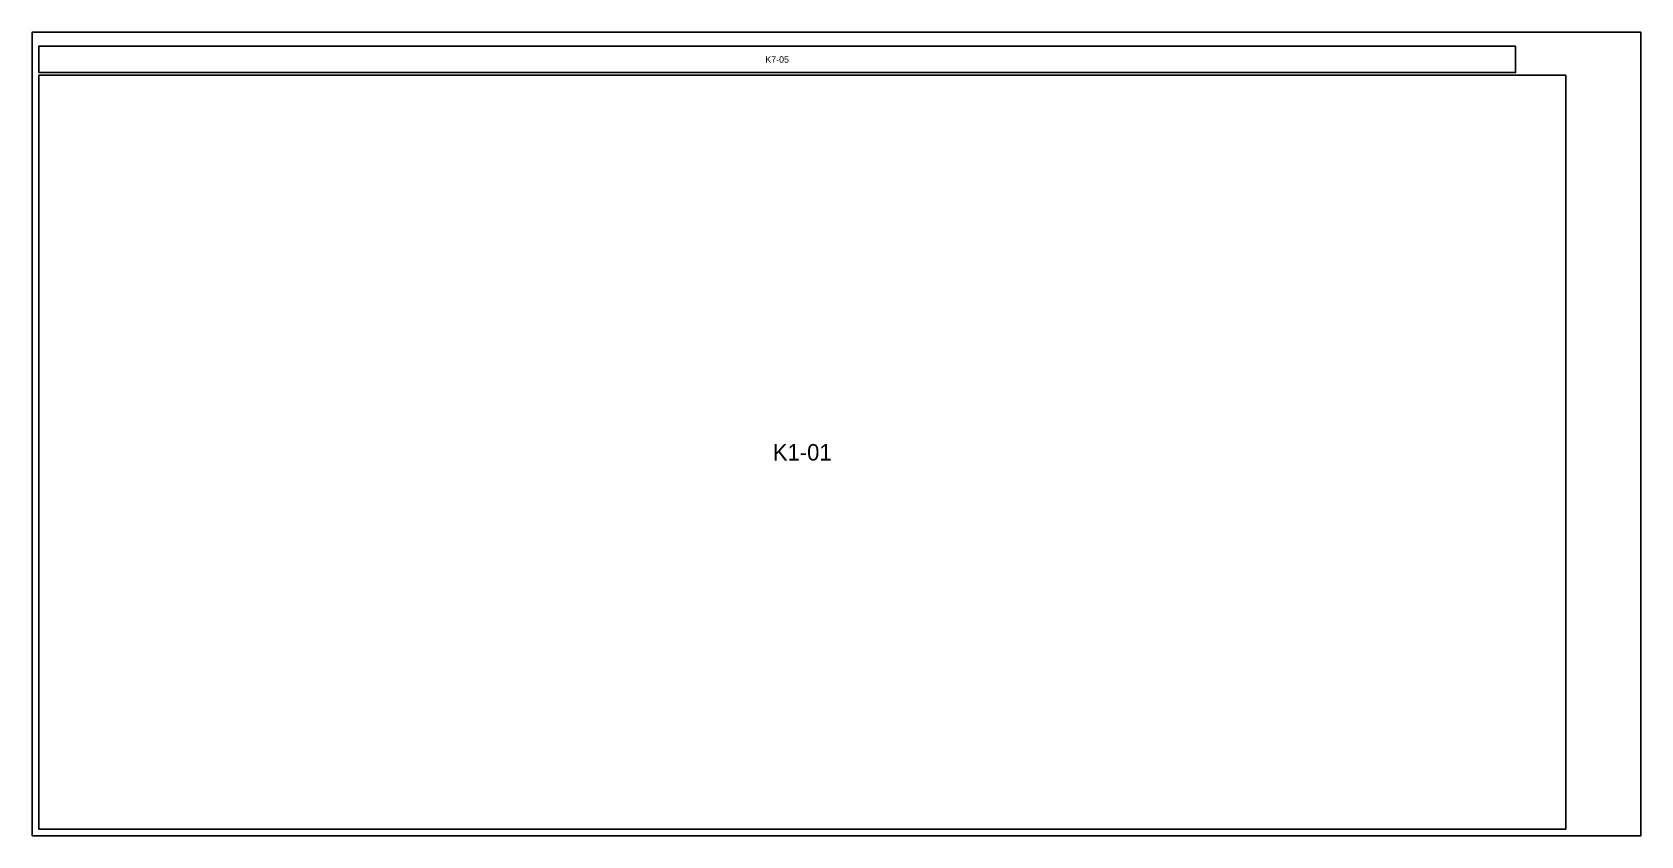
# Model space of a CAD drawing. Header units: millimetres. Extents: x 0 to 2440, y 0 to 1220.
import ezdxf
from ezdxf.enums import TextEntityAlignment as Align

# ---------------------------------------------------------------- set-up
doc = ezdxf.new("R2010")
doc.units = ezdxf.units.MM

msp = doc.modelspace()

# ---------------------------------------------------------------- linework, layer by layer
at = {"layer": 'CUT'}
for points in [[(10, 1158.5), (2250, 1158.5), (2250, 1198.5), (10, 1198.5)], [(10, 10), (2326, 10), (2326, 1154.5), (10, 1154.5)]]:
    msp.add_lwpolyline(points, close=True, dxfattribs=at)
at = {"layer": 'SHEET'}
msp.add_lwpolyline([(0, 0), (2440, 0), (2440, 1220), (0, 1220)], close=True, dxfattribs=at)

# ---------------------------------------------------------------- texts
at = {"layer": 'LABEL'}
for s, height, p in [('K7-05', 10, (1130, 1178.5)), ('K1-01', 25, (1168, 582.25))]:
    msp.add_text(s, height=height, dxfattribs=at).set_placement(p, align=Align.MIDDLE_CENTER)

doc.saveas('drawing.dxf')
